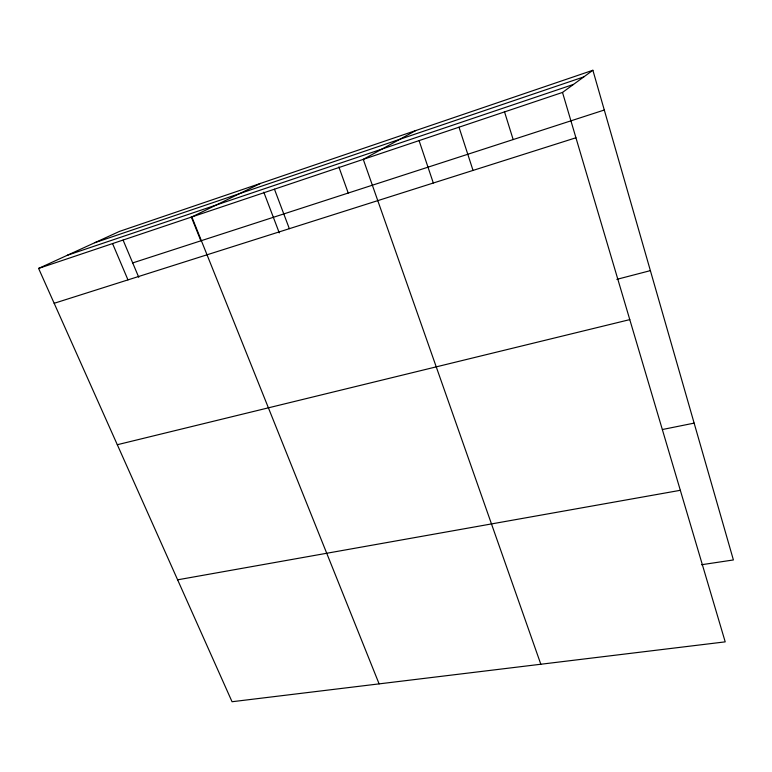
<?xml version="1.0" encoding="UTF-8"?>
<svg xmlns="http://www.w3.org/2000/svg" width="772" height="772" viewBox="0 0 772 772"><rect width="100%" height="100%" fill="white"/><g stroke="black" fill="none" stroke-linecap="round" stroke-linejoin="round"><path stroke-width="1.16" d="M562.508 92.428L725.207 641.86L232.044 701.729L38.6 268.424L562.508 92.428L592.886 70.271L733.4 559.951L701.507 564.737M415.703 130.574L363.265 159.36L540.825 664.238M260.473 183.418L191.842 216.942L379.11 683.876M38.6 268.424L119.428 231.426L592.886 70.271M94.734 242.726L583.767 76.92M67.328 255.271L573.49 84.418M132.697 262.914L604.293 110.02M54.165 303.29L575.941 137.773M616.838 279.358L650.381 270.634M117.305 444.72L629.788 319.618M662.395 429.522L694.134 423.124M177.618 579.82L680.325 490.307M112.558 243.576L127.969 279.879M123.095 240.111L138.757 277.293M191.263 216.864L200.865 240.806M263.792 192.16L279.281 232.893M274.456 189.198L289.346 228.686M338.86 166.926L348.23 193.039M419.061 140.562L433.304 182.974M459.002 127.197L473.033 170.419M504.425 111.544L513.168 139.568"/></g></svg>
